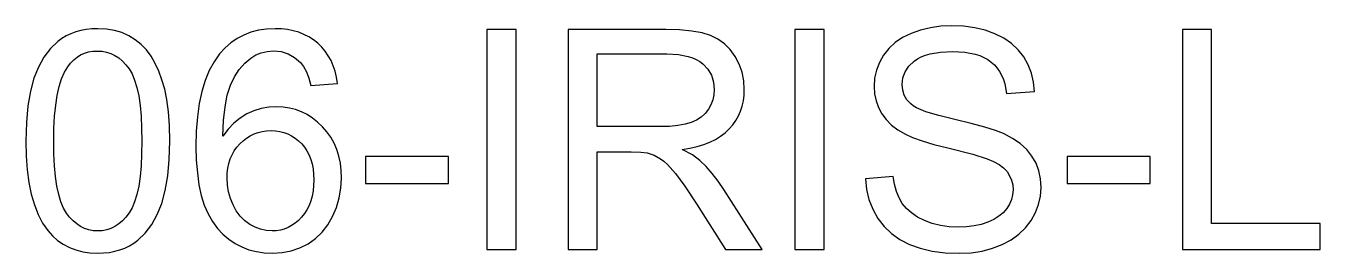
# Model space of a CAD drawing. Header units: millimetres. Extents: x -6.2 to 6.2, y -1.1 to 1.1.
import ezdxf

# ---------------------------------------------------------------- set-up
doc = ezdxf.new("R2010")
doc.units = ezdxf.units.MM
doc.layers.add('LASER_MARK', color=7, linetype='Continuous')

msp = doc.modelspace()

# ---------------------------------------------------------------- linework, layer by layer
at = {"layer": 'LASER_MARK'}
for points in [[(-6.167, 0.593), (-6.201, 0.469), (-6.225, 0.326), (-6.24, 0.165), (-6.244, -0.015), (-6.241, -0.159), (-6.231, -0.293), (-6.215, -0.417), (-6.192, -0.53), (-6.162, -0.633), (-6.126, -0.726), (-6.083, -0.808), (-6.034, -0.879), (-5.988, -0.931), (-5.938, -0.976), (-5.884, -1.014), (-5.825, -1.045), (-5.763, -1.069), (-5.696, -1.086), (-5.626, -1.097), (-5.551, -1.1), (-5.494, -1.098), (-5.439, -1.092), (-5.387, -1.082), (-5.337, -1.069), (-5.29, -1.051), (-5.246, -1.029), (-5.204, -1.004), (-5.164, -0.974), (-5.092, -0.905), (-5.03, -0.823), (-4.977, -0.727), (-4.934, -0.619), (-4.9, -0.495), (-4.876, -0.353), (-4.862, -0.193), (-4.857, -0.015), (-4.86, 0.136), (-4.869, 0.269), (-4.884, 0.387), (-4.905, 0.488), (-4.931, 0.578), (-4.962, 0.661), (-4.997, 0.736), (-5.037, 0.805), (-5.082, 0.866), (-5.132, 0.919), (-5.189, 0.965), (-5.25, 1.003), (-5.318, 1.034), (-5.39, 1.055), (-5.468, 1.068), (-5.551, 1.072), (-5.608, 1.07), (-5.662, 1.065), (-5.714, 1.055), (-5.763, 1.041), (-5.81, 1.024), (-5.855, 1.002), (-5.897, 0.977), (-5.936, 0.948), (-6.008, 0.879), (-6.07, 0.797), (-6.123, 0.701)], [(-3.496, 0.522), (-3.236, 0.543), (-3.246, 0.603), (-3.26, 0.66), (-3.278, 0.714), (-3.3, 0.764), (-3.326, 0.811), (-3.356, 0.855), (-3.39, 0.895), (-3.428, 0.932), (-3.47, 0.965), (-3.514, 0.993), (-3.561, 1.017), (-3.611, 1.037), (-3.664, 1.053), (-3.72, 1.064), (-3.778, 1.07), (-3.84, 1.072), (-3.922, 1.069), (-4, 1.057), (-4.073, 1.038), (-4.142, 1.011), (-4.207, 0.977), (-4.267, 0.935), (-4.323, 0.886), (-4.375, 0.829), (-4.429, 0.753), (-4.475, 0.668), (-4.514, 0.571), (-4.546, 0.464), (-4.571, 0.347), (-4.589, 0.219), (-4.6, 0.081), (-4.603, -0.068), (-4.6, -0.201), (-4.59, -0.324), (-4.574, -0.438), (-4.552, -0.542), (-4.523, -0.636), (-4.487, -0.72), (-4.445, -0.795), (-4.397, -0.86), (-4.344, -0.916), (-4.287, -0.965), (-4.226, -1.006), (-4.161, -1.04), (-4.092, -1.066), (-4.02, -1.085), (-3.944, -1.096), (-3.865, -1.1), (-3.771, -1.094), (-3.683, -1.077), (-3.6, -1.049), (-3.522, -1.009), (-3.451, -0.958), (-3.387, -0.897), (-3.332, -0.826), (-3.285, -0.745), (-3.247, -0.657), (-3.22, -0.566), (-3.204, -0.471), (-3.198, -0.373), (-3.201, -0.299), (-3.21, -0.228), (-3.224, -0.16), (-3.244, -0.096), (-3.27, -0.036), (-3.302, 0.021), (-3.339, 0.074), (-3.382, 0.124), (-3.429, 0.169), (-3.479, 0.208), (-3.531, 0.241), (-3.585, 0.268), (-3.642, 0.289), (-3.701, 0.304), (-3.763, 0.313), (-3.827, 0.316), (-3.901, 0.312), (-3.973, 0.299), (-4.044, 0.277), (-4.113, 0.247), (-4.178, 0.207), (-4.239, 0.159), (-4.294, 0.101), (-4.343, 0.033), (-4.338, 0.184), (-4.323, 0.316), (-4.301, 0.43), (-4.269, 0.525), (-4.231, 0.607), (-4.185, 0.677), (-4.133, 0.738), (-4.075, 0.788), (-4.026, 0.818), (-3.973, 0.84), (-3.916, 0.853), (-3.856, 0.858), (-3.781, 0.851), (-3.713, 0.83), (-3.651, 0.795), (-3.595, 0.746), (-3.564, 0.706), (-3.538, 0.655), (-3.515, 0.594)], [(-1.795, -1.064), (-1.514, -1.064), (-1.514, 1.064), (-1.795, 1.064)], [(-1.013, -1.064), (-0.731, -1.064), (-0.731, -0.119), (-0.405, -0.119), (-0.311, -0.122), (-0.248, -0.129), (-0.183, -0.151), (-0.12, -0.186), (-0.087, -0.21), (-0.052, -0.242), (0.023, -0.328), (0.114, -0.452), (0.226, -0.621), (0.508, -1.064), (0.862, -1.064), (0.492, -0.485), (0.436, -0.403), (0.378, -0.329), (0.319, -0.262), (0.258, -0.202), (0.187, -0.149), (0.089, -0.096), (0.163, -0.083), (0.232, -0.068), (0.296, -0.048), (0.355, -0.025), (0.409, 0.001), (0.458, 0.031), (0.502, 0.065), (0.541, 0.102), (0.576, 0.142), (0.605, 0.184), (0.631, 0.228), (0.651, 0.275), (0.667, 0.323), (0.679, 0.374), (0.686, 0.428), (0.688, 0.483), (0.682, 0.569), (0.666, 0.651), (0.638, 0.729), (0.599, 0.804), (0.551, 0.871), (0.496, 0.927), (0.433, 0.972), (0.363, 1.006), (0.28, 1.031), (0.181, 1.049), (0.064, 1.06), (-0.07, 1.064), (-1.013, 1.064)], [(1.177, -1.064), (1.458, -1.064), (1.458, 1.064), (1.177, 1.064)], [(2.125, -0.357), (1.859, -0.38), (1.868, -0.484), (1.891, -0.582), (1.927, -0.675), (1.976, -0.763), (2.037, -0.842), (2.108, -0.91), (2.19, -0.968), (2.282, -1.016), (2.385, -1.053), (2.501, -1.079), (2.627, -1.095), (2.766, -1.1), (2.877, -1.095), (2.982, -1.079), (3.082, -1.053), (3.176, -1.017), (3.262, -0.971), (3.337, -0.916), (3.401, -0.854), (3.455, -0.783), (3.498, -0.707), (3.528, -0.628), (3.546, -0.547), (3.553, -0.463), (3.547, -0.38), (3.53, -0.302), (3.503, -0.229), (3.464, -0.16), (3.414, -0.098), (3.351, -0.04), (3.277, 0.011), (3.19, 0.057), (3.112, 0.087), (3.008, 0.12), (2.877, 0.155), (2.719, 0.192), (2.564, 0.231), (2.441, 0.269), (2.351, 0.307), (2.319, 0.325), (2.294, 0.344), (2.258, 0.383), (2.232, 0.428), (2.217, 0.478), (2.212, 0.533), (2.219, 0.596), (2.241, 0.655), (2.277, 0.709), (2.328, 0.758), (2.36, 0.78), (2.396, 0.799), (2.436, 0.815), (2.48, 0.828), (2.582, 0.846), (2.701, 0.852), (2.816, 0.845), (2.916, 0.826), (2.96, 0.812), (3.001, 0.794), (3.038, 0.773), (3.071, 0.749), (3.101, 0.722), (3.128, 0.691), (3.151, 0.658), (3.171, 0.621), (3.188, 0.581), (3.201, 0.539), (3.219, 0.444), (3.489, 0.464), (3.479, 0.556), (3.459, 0.642), (3.427, 0.723), (3.384, 0.8), (3.33, 0.869), (3.266, 0.93), (3.191, 0.981), (3.106, 1.024), (3.012, 1.057), (2.912, 1.081), (2.804, 1.095), (2.689, 1.1), (2.584, 1.095), (2.484, 1.082), (2.389, 1.059), (2.299, 1.027), (2.216, 0.987), (2.144, 0.938), (2.083, 0.881), (2.032, 0.815), (1.992, 0.744), (1.963, 0.67), (1.946, 0.593), (1.94, 0.514), (1.945, 0.442), (1.959, 0.374), (1.982, 0.31), (2.015, 0.249), (2.057, 0.192), (2.109, 0.14), (2.171, 0.093), (2.242, 0.051), (2.312, 0.019), (2.404, -0.014), (2.517, -0.047), (2.653, -0.082), (2.894, -0.143), (3.032, -0.186), (3.094, -0.213), (3.146, -0.243), (3.189, -0.275), (3.223, -0.311), (3.248, -0.35), (3.267, -0.392), (3.278, -0.438), (3.281, -0.486), (3.277, -0.535), (3.266, -0.581), (3.247, -0.626), (3.221, -0.668), (3.187, -0.708), (3.145, -0.743), (3.095, -0.773), (3.037, -0.8), (2.973, -0.821), (2.905, -0.836), (2.831, -0.845), (2.753, -0.847), (2.664, -0.844), (2.581, -0.832), (2.501, -0.812), (2.426, -0.784), (2.359, -0.75), (2.3, -0.711), (2.252, -0.668), (2.212, -0.619), (2.181, -0.564), (2.156, -0.502), (2.137, -0.433)], [(4.915, -1.064), (6.244, -1.064), (6.244, -0.813), (5.197, -0.813), (5.197, 1.064), (4.915, 1.064)], [(-5.853, -0.712), (-5.882, -0.663), (-5.907, -0.603), (-5.928, -0.532), (-5.945, -0.451), (-5.959, -0.358), (-5.968, -0.255), (-5.974, -0.14), (-5.976, -0.015), (-5.974, 0.111), (-5.968, 0.227), (-5.957, 0.332), (-5.942, 0.427), (-5.923, 0.512), (-5.9, 0.586), (-5.873, 0.65), (-5.841, 0.704), (-5.813, 0.74), (-5.783, 0.77), (-5.75, 0.797), (-5.716, 0.818), (-5.678, 0.835), (-5.639, 0.847), (-5.598, 0.854), (-5.554, 0.856), (-5.509, 0.854), (-5.466, 0.845), (-5.425, 0.832), (-5.386, 0.813), (-5.349, 0.789), (-5.313, 0.759), (-5.28, 0.724), (-5.248, 0.684), (-5.219, 0.635), (-5.195, 0.575), (-5.173, 0.504), (-5.156, 0.423), (-5.143, 0.33), (-5.133, 0.226), (-5.128, 0.111), (-5.126, -0.015), (-5.128, -0.14), (-5.133, -0.254), (-5.143, -0.357), (-5.156, -0.45), (-5.173, -0.531), (-5.195, -0.602), (-5.219, -0.662), (-5.248, -0.711), (-5.28, -0.752), (-5.313, -0.787), (-5.348, -0.817), (-5.385, -0.842), (-5.424, -0.861), (-5.464, -0.874), (-5.507, -0.883), (-5.551, -0.885), (-5.595, -0.883), (-5.637, -0.874), (-5.678, -0.861), (-5.716, -0.842), (-5.753, -0.817), (-5.788, -0.788), (-5.822, -0.752)], [(-0.731, 0.125), (-0.731, 0.829), (-0.058, 0.829), (0.052, 0.823), (0.147, 0.804), (0.188, 0.791), (0.225, 0.774), (0.259, 0.754), (0.288, 0.731), (0.336, 0.679), (0.37, 0.621), (0.391, 0.555), (0.398, 0.483), (0.394, 0.433), (0.383, 0.384), (0.366, 0.337), (0.341, 0.292), (0.309, 0.252), (0.271, 0.217), (0.227, 0.188), (0.176, 0.165), (0.116, 0.147), (0.046, 0.135), (-0.035, 0.127), (-0.126, 0.125)], [(-4.245, -0.633), (-4.271, -0.57), (-4.288, -0.506), (-4.299, -0.441), (-4.303, -0.374), (-4.301, -0.324), (-4.295, -0.276), (-4.285, -0.231), (-4.272, -0.188), (-4.255, -0.148), (-4.233, -0.11), (-4.208, -0.074), (-4.179, -0.041), (-4.148, -0.012), (-4.114, 0.014), (-4.079, 0.036), (-4.043, 0.054), (-4.004, 0.068), (-3.964, 0.078), (-3.922, 0.084), (-3.879, 0.086), (-3.835, 0.084), (-3.794, 0.078), (-3.754, 0.068), (-3.716, 0.054), (-3.68, 0.036), (-3.646, 0.014), (-3.613, -0.012), (-3.583, -0.041), (-3.555, -0.075), (-3.532, -0.111), (-3.511, -0.15), (-3.495, -0.192), (-3.482, -0.237), (-3.473, -0.284), (-3.465, -0.389), (-3.473, -0.498), (-3.482, -0.547), (-3.495, -0.594), (-3.512, -0.638), (-3.532, -0.679), (-3.557, -0.717), (-3.584, -0.752), (-3.615, -0.783), (-3.647, -0.81), (-3.68, -0.833), (-3.715, -0.852), (-3.751, -0.866), (-3.789, -0.877), (-3.828, -0.883), (-3.869, -0.885), (-3.925, -0.881), (-3.98, -0.869), (-4.033, -0.849), (-4.085, -0.821), (-4.134, -0.785), (-4.177, -0.741), (-4.214, -0.691)], [(-2.968, -0.425), (-2.165, -0.425), (-2.165, -0.163), (-2.968, -0.163)], [(3.802, -0.425), (4.605, -0.425), (4.605, -0.163), (3.802, -0.163)]]:
    msp.add_lwpolyline(points, close=True, dxfattribs=at)

doc.saveas('drawing.dxf')
